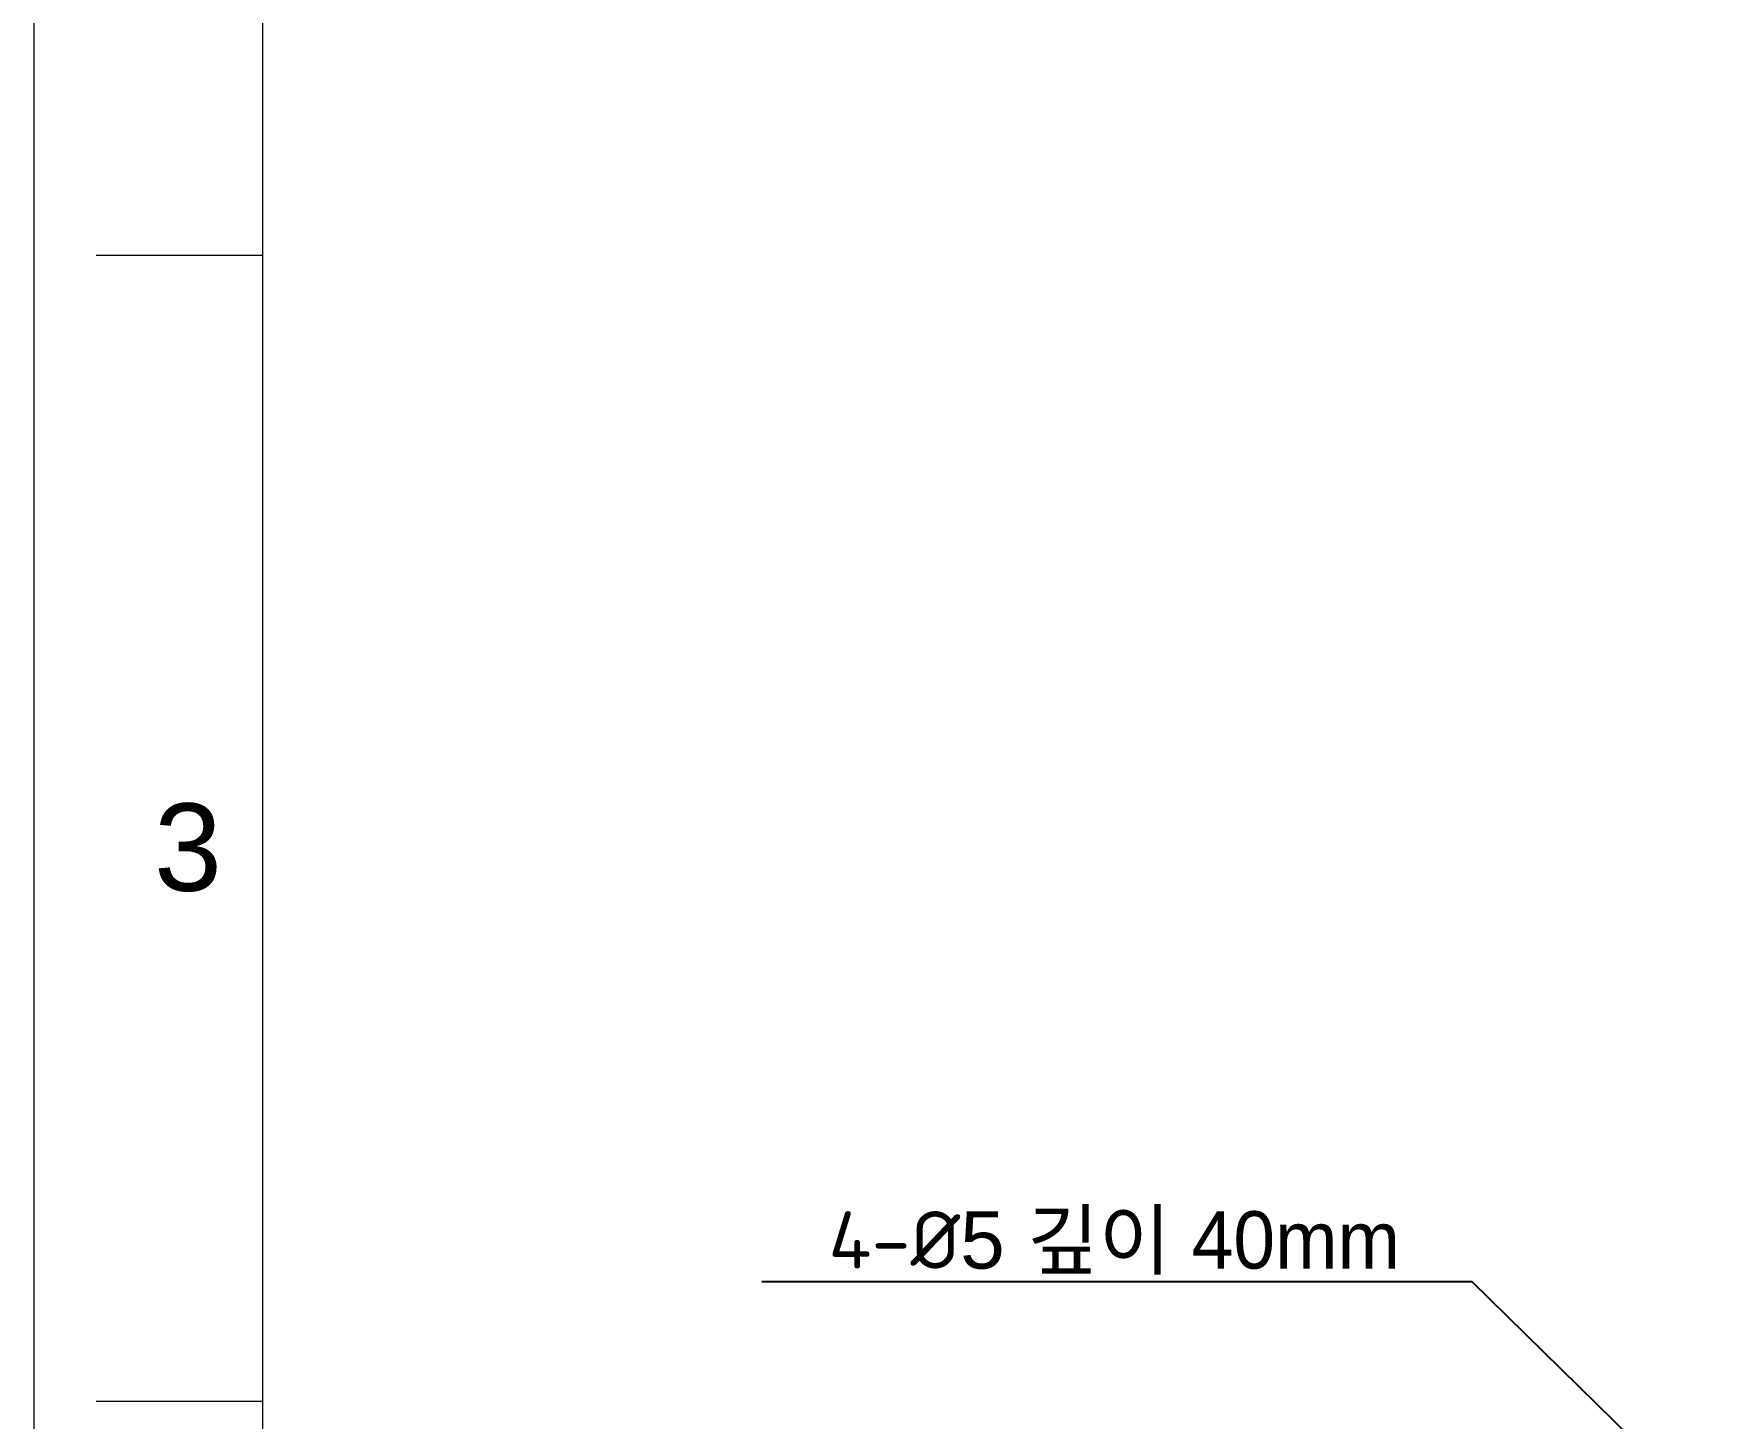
# Model space of a CAD drawing. Header units: millimetres. Extents: x 6110 to 6704, y -2661 to -1821.
# Drawn here: x 6109.8 to 6256.8, y -2142.3 to -2021.5 of the extents above; entities that cross this region are included whole.
import ezdxf

# ---------------------------------------------------------------- set-up
doc = ezdxf.new("R2010")
doc.units = ezdxf.units.MM
doc.header["$LTSCALE"] = 0.1
doc.layers.get('0').update_dxf_attribs({"lineweight": 15})
doc.layers.add('DIM', color=3, linetype='Continuous', lineweight=9)
doc.styles.get("Standard").update_dxf_attribs({"font": 'arial.ttf'})
doc.dimstyles.new('ISO-25', dxfattribs={"dimtxt": 2.5, "dimasz": 2.5, "dimexe": 1.25, "dimexo": 0.625, "dimtad": 1, "dimlfac": 5, "dimtxsty": 'Standard', "dimcen": 2.5, "dimadec": 0, "dimazin": 0, "dimtfac": 1, "dimtmove": 0, "dimatfit": 3, "dimfxl": 0, "dimarcsym": 0})

msp = doc.modelspace()

# ---------------------------------------------------------------- hatches: boundary and pattern name
at = {"layer": 'DIM'}
h = msp.add_hatch(dxfattribs=at)
h.set_pattern_fill('ANSI31', color=2)
edge = h.paths.add_edge_path()
edge.add_line((6619.617, -2595.98), (6619.617, -1962.206))
edge.add_line((6634.617, -1966.11), (6619.617, -1966.11))
edge.add_line((6634.617, -2610.98), (6634.617, -1966.11))
edge.add_line((6634.617, -2610.98), (6184.457, -2610.98))
edge.add_line((6619.617, -2595.98), (6184.457, -2595.98))
edge.add_line((6184.457, -2610.98), (6184.457, -2595.98))

# ---------------------------------------------------------------- linework, layer by layer
at = {"color": 7, "linetype": 'Continuous'}
for p, q in [((6109.844, -1820.794), (6109.844, -2660.794)), ((6129.844, -2040.794), (6115.308, -2040.794)), ((6129.844, -2140.794), (6115.308, -2140.794))]:
    msp.add_line(p, q, dxfattribs=at)
at = {"linetype": 'Continuous'}
msp.add_line((6129.844, -2640.794), (6129.844, -1840.794), dxfattribs=at)

# ---------------------------------------------------------------- texts
at = {"insert": (6123.301, -2092.476), "char_height": 7.624, "attachment_point": 5}
msp.add_mtext_dynamic_manual_height_columns('3', width=50, gutter_width=12.5, heights=[0], dxfattribs=at)
at = {"layer": 'DIM', "insert": (6229.019, -2129.727), "char_height": 5, "attachment_point": 9}
msp.add_mtext('{\\fISOCPEUR|b0|i0|c0|p34;4-%%C}5 {\\fGulim|b0|i0|c129|p50;깊이 40mm}', dxfattribs=at)

# ---------------------------------------------------------------- leaders
at = {"layer": 'DIM'}
msp.add_leader([(6256.495, -2151.114), (6235.3, -2130.331), (6173.345, -2130.331)], dimstyle='ISO-25', override={"dimtxt": 5, "dimasz": 5, "dimgap": 0.625, "dimtad": 0, "dimdec": 1, "dimlfac": 4, "dimadec": 1, "dimtdec": 1, "dimfxl": 1.25, "dimtfill": 1}, dxfattribs=at)

doc.saveas('drawing.dxf')
